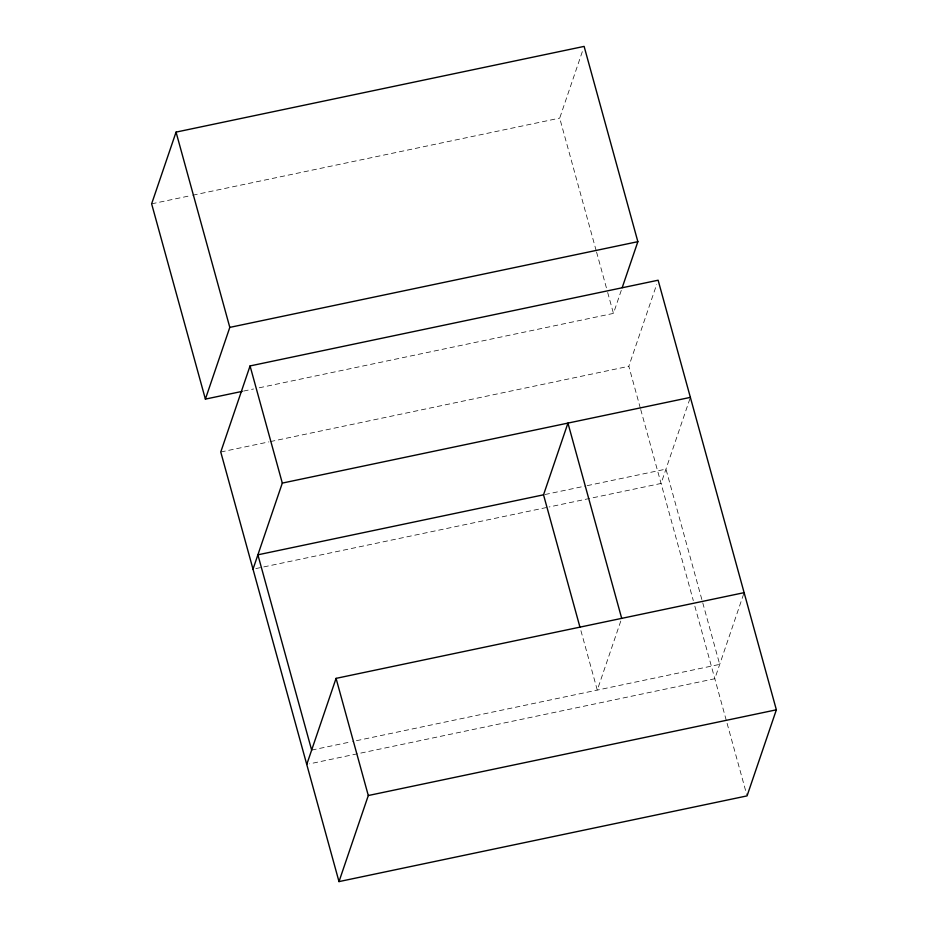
<?xml version="1.0" encoding="UTF-8"?>
<svg xmlns="http://www.w3.org/2000/svg" width="928" height="928" viewBox="0 0 928 928"><rect width="100%" height="100%" fill="white"/><g stroke="black" fill="none" stroke-linecap="round" stroke-linejoin="round"><path stroke-width="0.7" stroke-dasharray="4.64 3.48" d="M596.17 250.63L559.7 118.123L583.19 49.103M259.225 387.8L613.443 313.397L621.273 290.394M640.332 408.134L628.824 366.293L656.722 284.316M689.91 398.738L661.072 483.453L549.132 506.966M620.774 621.076L597.284 690.096L580.383 628.72M743.653 594.013L714.815 678.728L309.592 763.837M151.635 203.835L191.307 195.506M192.722 195.205L559.7 118.123M243.635 391.071L253.553 388.994M220.76 452.006L268.934 441.879M270.35 441.589L628.824 366.293M544.945 494.531L585.742 485.959M587.157 485.657L665.956 469.116L719.699 664.378L352.652 741.484M255.85 568.574L547.717 507.268M311.646 750.091L351.236 741.774M640.726 409.526L693.309 600.613M694.852 606.193L726.717 721.961M727.1 723.364L746.68 794.496M596.553 252.033L607.295 291.079M607.678 292.482L613.443 313.397"/><path stroke-width="1.39" d="M622.189 287.68L637.861 241.674L584.118 46.4L176.053 132.112L151.635 203.835L205.39 399.11L242.22 391.372M205.39 399.11L229.808 327.387L176.053 132.112M250.061 365.934L220.76 452.006L338.998 881.6L747.063 795.888L776.365 709.816L658.126 280.221L250.061 365.934L282.309 483.094L253.008 569.166M306.762 764.44L336.064 678.368L744.117 592.656M338.998 881.6L368.3 795.528L336.064 678.368M580 627.328L543.53 494.821L567.948 423.098L621.702 618.373M229.808 327.387L637.861 241.674M282.309 483.094L690.374 397.381M543.53 494.821L257.891 554.816L311.646 750.091M368.3 795.528L776.365 709.816"/></g></svg>
